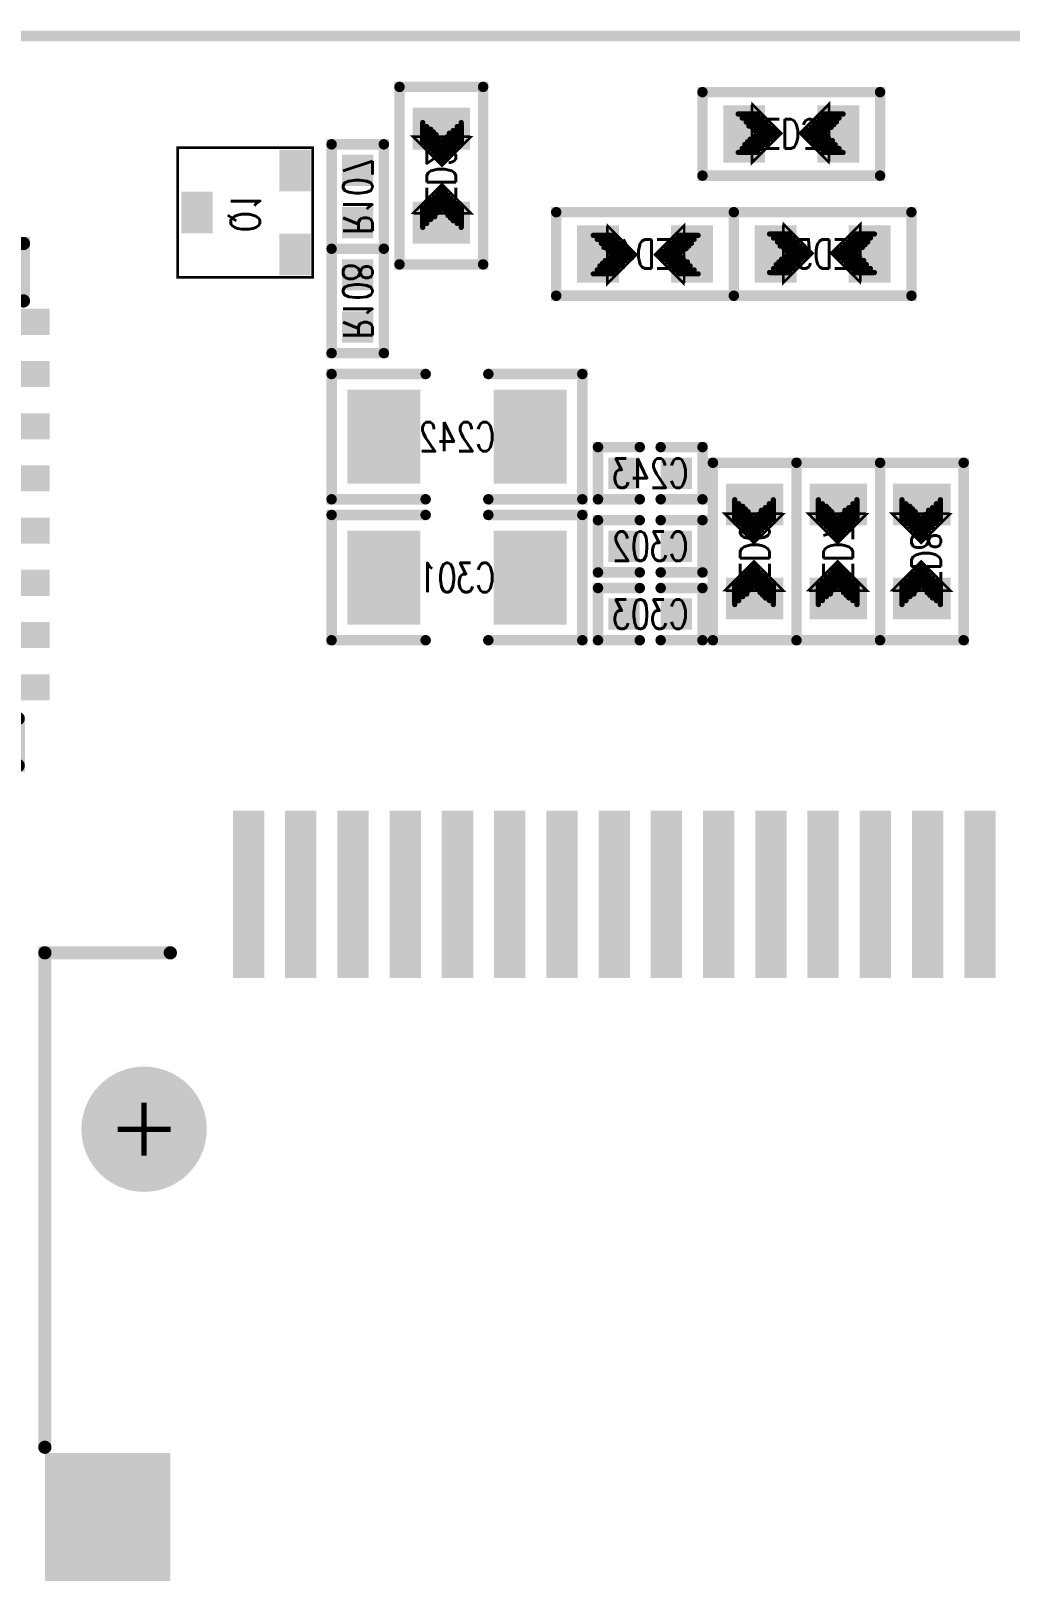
# Model space of a CAD drawing. Extents: x -52.6 to 3.6, y -24.2 to 61.8.
# Drawn here: x -40.23 to -30.85, y 46.78 to 61.54 of the extents above; entities that cross this region are included whole.
import ezdxf
from ezdxf.enums import TextEntityAlignment as Align

# ---------------------------------------------------------------- set-up
doc = ezdxf.new("R2010")
doc.units = 0
doc.linetypes.add('TRMIDX_0', pattern=[2, 1, 1])
doc.linetypes.add('TRMIDX_1', pattern=[2, 1, 1])
for name, color, linetype in [('BOARD_OUTLINE_00', 255, 'CONTINUOUS'), ('DRIL_NPLTE_THRU_01', 3, 'CONTINUOUS'), ('DRIL_NPLTE_THRU_02', 176, 'CONTINUOUS'), ('DRIL_NPLTE_THRU_03', 222, 'CONTINUOUS'), ('DRIL_NPLTE_THRU_04', 34, 'CONTINUOUS'), ('DRIL_NPLTE_THRU_05', 171, 'CONTINUOUS'), ('DRIL_NPLTE_THRU_06', 186, 'CONTINUOUS'), ('DRIL_NPLTE_THRU_07', 6, 'CONTINUOUS'), ('DRIL_NPLTE_THRU_08', 2, 'CONTINUOUS'), ('DRIL_PLTE_THRU_01', 3, 'CONTINUOUS'), ('DRIL_PLTE_THRU_02', 176, 'CONTINUOUS'), ('DRIL_PLTE_THRU_03', 222, 'CONTINUOUS'), ('DRIL_PLTE_THRU_04', 34, 'CONTINUOUS'), ('DRIL_PLTE_THRU_05', 171, 'CONTINUOUS'), ('DRIL_PLTE_THRU_06', 186, 'CONTINUOUS'), ('DRIL_PLTE_THRU_07', 6, 'CONTINUOUS'), ('DRIL_PLTE_THRU_08', 2, 'CONTINUOUS'), ('DRIL_SYMBOL', 255, 'CONTINUOUS'), ('PADS_BOT', 56, 'CONTINUOUS'), ('PADS_INNER', 96, 'CONTINUOUS'), ('PADS_TOP', 96, 'CONTINUOUS'), ('PART_BOT_2DLINE_01', 5, 'CONTINUOUS'), ('PART_BOT_2DLINE_126', 254, 'CONTINUOUS'), ('PART_BOT_COPPER_01', 5, 'CONTINUOUS'), ('PART_NAME_129', 3, 'CONTINUOUS')]:
    doc.layers.add(name, color=color, linetype=linetype)
doc.styles.add('W0$04', font='simplex', dxfattribs={"width": 0.75})

# ---------------------------------------------------------------- blocks, each defined once
blk = doc.blocks.new('BOARD_1')
at = {"layer": 'BOARD_OUTLINE_00', "const_width": 0.1}
blk.add_lwpolyline([(2.96515, 77.63739, 0.41421356), (-0.03411, 74.63813), (-0.03411, -4.3651, 0.41421356), (2.96515, -7.36436), (52.96851, -7.36436, 0.41421356), (55.96777, -4.3651), (55.96777, 74.63813, 0.41421356), (52.96851, 77.63739)], format="xyb", close=True, dxfattribs=at)
blk = doc.blocks.new('SMOOTH_0$1')
at = {"const_width": 0.05}
blk.add_lwpolyline([(-0.025, 0, 1), (0.025, 0, 1)], format="xyb", close=True, dxfattribs=at)
blk = doc.blocks.new('PART_BODY_BOT_164')
at = {"layer": 'PART_BOT_2DLINE_126', "const_width": 0.1}
for points in [[(-0.1, 0.25), (-0.5, 0.25), (-0.5, -0.25), (-0.1, -0.25)], [(0.1, 0.25), (0.5, 0.25), (0.5, -0.25), (0.1, -0.25)]]:
    blk.add_lwpolyline(points, dxfattribs=at)
at = {"layer": 'PART_BOT_2DLINE_126'}
for p in [(-0.5, 0.25), (-0.1, 0.25), (0.1, 0.25), (0.5, 0.25), (-0.5, -0.25), (-0.1, -0.25), (0.1, -0.25), (0.5, -0.25)]:
    blk.add_blockref('SMOOTH_0$1', p, dxfattribs=at)
blk = doc.blocks.new('DRIL_HOLE_0')
blk.add_lwpolyline([(0, 0, 1), (0, 0, 1)], format="xyb", close=True)
blk = doc.blocks.new('PAD_0')
blk.add_lwpolyline([(0, 0, 1), (0, 0, 1)], format="xyb", close=True)
blk = doc.blocks.new('PAD_1')
at = {"const_width": 0.3}
blk.add_lwpolyline([(-0.15, 0), (0.15, 0)], dxfattribs=at)
blk = doc.blocks.new('STK_BOT_408')
at = {"layer": 'DRIL_NPLTE_THRU_01'}
blk.add_blockref('DRIL_HOLE_0', (0, 0), dxfattribs=at)
at = {"layer": 'DRIL_NPLTE_THRU_02'}
blk.add_blockref('DRIL_HOLE_0', (0, 0), dxfattribs=at)
at = {"layer": 'DRIL_NPLTE_THRU_03'}
blk.add_blockref('DRIL_HOLE_0', (0, 0), dxfattribs=at)
at = {"layer": 'DRIL_NPLTE_THRU_04'}
blk.add_blockref('DRIL_HOLE_0', (0, 0), dxfattribs=at)
at = {"layer": 'DRIL_NPLTE_THRU_05'}
blk.add_blockref('DRIL_HOLE_0', (0, 0), dxfattribs=at)
at = {"layer": 'DRIL_NPLTE_THRU_06'}
blk.add_blockref('DRIL_HOLE_0', (0, 0), dxfattribs=at)
at = {"layer": 'DRIL_NPLTE_THRU_07'}
blk.add_blockref('DRIL_HOLE_0', (0, 0), dxfattribs=at)
at = {"layer": 'DRIL_NPLTE_THRU_08'}
blk.add_blockref('DRIL_HOLE_0', (0, 0), dxfattribs=at)
at = {"layer": 'PADS_BOT'}
blk.add_blockref('PAD_1', (0, 0), dxfattribs=at)
at = {"layer": 'PADS_INNER'}
blk.add_blockref('PAD_0', (0, 0), dxfattribs=at)
at = {"layer": 'PADS_TOP'}
blk.add_blockref('PAD_0', (0, 0), dxfattribs=at)
blk = doc.blocks.new('SYM_BOT_9')
for name, p in [('PART_BODY_BOT_164', (0, 0)), ('STK_BOT_408', (-0.25, 0)), ('STK_BOT_408', (0.25, 0))]:
    blk.add_blockref(name, p)
blk = doc.blocks.new('PART_BOT_10')
blk.add_blockref('SYM_BOT_9', (0, 0))
at = {"layer": 'PART_NAME_129', "style": 'W0$04', "width": 0.75}
blk.add_text('C243', height=0.28, rotation=180, dxfattribs=at).set_placement((0, 0), align=Align.MIDDLE_CENTER)
blk = doc.blocks.new('PART_BODY_BOT_163')
at = {"layer": 'PART_BOT_2DLINE_126', "const_width": 0.1}
for points in [[(-0.3, 0.6), (-1.2, 0.6), (-1.2, -0.6), (-0.3, -0.6)], [(0.3, -0.6), (1.2, -0.6), (1.2, 0.6), (0.3, 0.6)]]:
    blk.add_lwpolyline(points, dxfattribs=at)
at = {"layer": 'PART_BOT_2DLINE_126'}
for p in [(-1.2, 0.6), (-0.3, 0.6), (0.3, 0.6), (1.2, 0.6), (-1.2, -0.6), (-0.3, -0.6), (0.3, -0.6), (1.2, -0.6)]:
    blk.add_blockref('SMOOTH_0$1', p, dxfattribs=at)
blk = doc.blocks.new('PAD_3')
at = {"const_width": 0.7}
blk.add_lwpolyline([(-0.45, 0), (0.45, 0)], dxfattribs=at)
blk = doc.blocks.new('STK_BOT_406')
at = {"layer": 'DRIL_PLTE_THRU_01'}
blk.add_blockref('DRIL_HOLE_0', (0, 0), dxfattribs=at)
at = {"layer": 'DRIL_PLTE_THRU_02'}
blk.add_blockref('DRIL_HOLE_0', (0, 0), dxfattribs=at)
at = {"layer": 'DRIL_PLTE_THRU_03'}
blk.add_blockref('DRIL_HOLE_0', (0, 0), dxfattribs=at)
at = {"layer": 'DRIL_PLTE_THRU_04'}
blk.add_blockref('DRIL_HOLE_0', (0, 0), dxfattribs=at)
at = {"layer": 'DRIL_PLTE_THRU_05'}
blk.add_blockref('DRIL_HOLE_0', (0, 0), dxfattribs=at)
at = {"layer": 'DRIL_PLTE_THRU_06'}
blk.add_blockref('DRIL_HOLE_0', (0, 0), dxfattribs=at)
at = {"layer": 'DRIL_PLTE_THRU_07'}
blk.add_blockref('DRIL_HOLE_0', (0, 0), dxfattribs=at)
at = {"layer": 'DRIL_PLTE_THRU_08'}
blk.add_blockref('DRIL_HOLE_0', (0, 0), dxfattribs=at)
at = {"layer": 'PADS_BOT', "rotation": 90}
blk.add_blockref('PAD_3', (0, 0), dxfattribs=at)
at = {"layer": 'PADS_INNER'}
blk.add_blockref('PAD_0', (0, 0), dxfattribs=at)
at = {"layer": 'PADS_TOP'}
blk.add_blockref('PAD_0', (0, 0), dxfattribs=at)
blk = doc.blocks.new('SYM_BOT_12')
for name, p in [('STK_BOT_406', (-0.7, 0)), ('STK_BOT_406', (0.7, 0)), ('PART_BODY_BOT_163', (0, 0))]:
    blk.add_blockref(name, p)
blk = doc.blocks.new('PART_BOT_15')
blk.add_blockref('SYM_BOT_12', (0, 0))
at = {"layer": 'PART_NAME_129', "style": 'W0$04', "width": 0.75}
blk.add_text('C242', height=0.28, dxfattribs=at).set_placement((0, 0), align=Align.MIDDLE_CENTER)
blk = doc.blocks.new('PART_BOT_24')
blk.add_blockref('SYM_BOT_9', (0, 0))
at = {"layer": 'PART_NAME_129', "style": 'W0$04', "width": 0.75}
blk.add_text('C303', height=0.28, rotation=180, dxfattribs=at).set_placement((0, 0), align=Align.MIDDLE_CENTER)
blk = doc.blocks.new('PART_BOT_28')
blk.add_blockref('SYM_BOT_9', (0, 0))
at = {"layer": 'PART_NAME_129', "style": 'W0$04', "width": 0.75}
blk.add_text('C302', height=0.28, rotation=180, dxfattribs=at).set_placement((0, 0), align=Align.MIDDLE_CENTER)
blk = doc.blocks.new('SMOOTH_0$0254')
at = {"const_width": 0.0127}
blk.add_lwpolyline([(-0.00635, 0, 1), (0.00635, 0, 1)], format="xyb", close=True, dxfattribs=at)
blk = doc.blocks.new('PART_BODY_BOT_180')
at = {"layer": 'PART_BOT_2DLINE_126', "const_width": 0.0254}
blk.add_lwpolyline([(-0.2175, 1.123), (1.0225, 1.123), (1.0225, -0.17), (-0.2175, -0.17)], close=True, dxfattribs=at)
at = {"layer": 'PART_BOT_2DLINE_126'}
for p in [(-0.2175, 1.123), (1.0225, 1.123), (-0.2175, -0.17), (1.0225, -0.17)]:
    blk.add_blockref('SMOOTH_0$0254', p, dxfattribs=at)
blk = doc.blocks.new('PAD_22')
at = {"const_width": 0.3}
blk.add_lwpolyline([(-0.2, 0), (0.2, 0)], dxfattribs=at)
blk = doc.blocks.new('STK_BOT_459')
at = {"layer": 'DRIL_PLTE_THRU_01'}
blk.add_blockref('DRIL_HOLE_0', (0, 0), dxfattribs=at)
at = {"layer": 'DRIL_PLTE_THRU_02'}
blk.add_blockref('DRIL_HOLE_0', (0, 0), dxfattribs=at)
at = {"layer": 'DRIL_PLTE_THRU_03'}
blk.add_blockref('DRIL_HOLE_0', (0, 0), dxfattribs=at)
at = {"layer": 'DRIL_PLTE_THRU_04'}
blk.add_blockref('DRIL_HOLE_0', (0, 0), dxfattribs=at)
at = {"layer": 'DRIL_PLTE_THRU_05'}
blk.add_blockref('DRIL_HOLE_0', (0, 0), dxfattribs=at)
at = {"layer": 'DRIL_PLTE_THRU_06'}
blk.add_blockref('DRIL_HOLE_0', (0, 0), dxfattribs=at)
at = {"layer": 'DRIL_PLTE_THRU_07'}
blk.add_blockref('DRIL_HOLE_0', (0, 0), dxfattribs=at)
at = {"layer": 'DRIL_PLTE_THRU_08'}
blk.add_blockref('DRIL_HOLE_0', (0, 0), dxfattribs=at)
at = {"layer": 'PADS_BOT'}
blk.add_blockref('PAD_22', (0, 0), dxfattribs=at)
at = {"layer": 'PADS_INNER'}
blk.add_blockref('PAD_0', (0, 0), dxfattribs=at)
at = {"layer": 'PADS_TOP'}
blk.add_blockref('PAD_0', (0, 0), dxfattribs=at)
blk = doc.blocks.new('SYM_BOT_19')
for name, p in [('PART_BODY_BOT_180', (0, 0)), ('STK_BOT_459', (0.4025, 0.94)), ('STK_BOT_459', (0, 0)), ('STK_BOT_459', (0.805, 0))]:
    blk.add_blockref(name, p)
blk = doc.blocks.new('PART_BOT_179')
blk.add_blockref('SYM_BOT_19', (0, 0))
at = {"layer": 'PART_NAME_129', "style": 'W0$04', "width": 0.75}
blk.add_text('Q1', height=0.28, rotation=180, dxfattribs=at).set_placement((0.402, 0.476), align=Align.MIDDLE_CENTER)
blk = doc.blocks.new('PART_BOT_287')
blk.add_blockref('SYM_BOT_12', (0, 0))
at = {"layer": 'PART_NAME_129', "style": 'W0$04', "width": 0.75}
blk.add_text('C301', height=0.28, dxfattribs=at).set_placement((0, 0), align=Align.MIDDLE_CENTER)
blk = doc.blocks.new('SMOOTH_0$0508')
at = {"const_width": 0.0254}
blk.add_lwpolyline([(-0.0127, 0, 1), (0.0127, 0, 1)], format="xyb", close=True, dxfattribs=at)
blk = doc.blocks.new('PART_BODY_BOT_29')
at = {"layer": 'PART_BOT_2DLINE_126', "const_width": 0.1}
blk.add_lwpolyline([(0.85, -0.4), (0.85, 0.4), (-0.85, 0.4), (-0.85, -0.4)], close=True, dxfattribs=at)
at = {"layer": 'PART_BOT_COPPER_01', "linetype": 'TRMIDX_0', "const_width": 0.0254}
for points in [[(-0.3556, -0.2667), (-0.08255, 0.00635), (-0.36195, 0.28575), (-0.36195, -0.254), (-0.3556, -0.254)], [(-0.3048, -0.1651), (-0.1397, 0), (-0.31115, 0.17145), (-0.31115, -0.1524), (-0.3048, -0.1524)]]:
    blk.add_lwpolyline(points, close=True, dxfattribs=at)
at = {"layer": 'PART_BOT_COPPER_01', "linetype": 'TRMIDX_1', "const_width": 0.0254}
for points in [[(0.3683, 0.2794), (0.09525, 0.00635), (0.37465, -0.27305), (0.37465, 0.2667), (0.3683, 0.2667)], [(0.3175, 0.1778), (0.1524, 0.0127), (0.32385, -0.15875), (0.32385, 0.1651), (0.3175, 0.1651)]]:
    blk.add_lwpolyline(points, close=True, dxfattribs=at)
at = {"layer": 'PART_BOT_COPPER_01', "linetype": 'TRMIDX_0', "const_width": 0.0508}
for points in [[(-0.3048, 0.1905), (-0.4953, 0.1905)], [(-0.2667, 0.1524), (-0.4572, 0.1524)], [(-0.2413, 0.1143), (-0.4318, 0.1143)], [(-0.2159, 0.0889), (-0.4064, 0.0889)], [(-0.1905, 0.0635), (-0.381, 0.0635)], [(-0.1524, 0.0381), (-0.3429, 0.0381)], [(-0.1397, -0.0127), (-0.3302, -0.0127)], [(-0.127, 0.0127), (-0.3175, 0.0127)], [(-0.2667, -0.1397), (-0.4572, -0.1397)], [(-0.2286, -0.1016), (-0.4191, -0.1016)], [(-0.2032, -0.0635), (-0.3937, -0.0635)], [(-0.1651, -0.0381), (-0.3556, -0.0381)], [(-0.3048, -0.1778), (-0.4953, -0.1778)]]:
    blk.add_lwpolyline(points, dxfattribs=at)
at = {"layer": 'PART_BOT_COPPER_01', "linetype": 'TRMIDX_1', "const_width": 0.0508}
for points in [[(0.2794, 0.1524), (0.4699, 0.1524)], [(0.3175, 0.1905), (0.508, 0.1905)], [(0.1397, 0), (0.3302, 0)], [(0.1524, 0.0254), (0.3429, 0.0254)], [(0.1651, -0.0254), (0.3556, -0.0254)], [(0.1778, 0.0508), (0.3683, 0.0508)], [(0.2159, 0.0762), (0.4064, 0.0762)], [(0.2413, 0.1143), (0.4318, 0.1143)], [(0.2032, -0.0508), (0.3937, -0.0508)], [(0.2286, -0.0762), (0.4191, -0.0762)], [(0.254, -0.1016), (0.4445, -0.1016)], [(0.2794, -0.1397), (0.4699, -0.1397)], [(0.3175, -0.1778), (0.508, -0.1778)]]:
    blk.add_lwpolyline(points, dxfattribs=at)
at = {"layer": 'PART_BOT_2DLINE_126'}
for p in [(-0.85, 0.4), (0.85, 0.4), (-0.85, -0.4), (0.85, -0.4)]:
    blk.add_blockref('SMOOTH_0$1', p, dxfattribs=at)
at = {"layer": 'PART_BOT_COPPER_01'}
for name, p in [('SMOOTH_0$0254', (-0.36195, 0.28575)), ('SMOOTH_0$0508', (-0.4953, 0.1905)), ('SMOOTH_0$0508', (-0.4572, 0.1524)), ('SMOOTH_0$0508', (-0.3048, 0.1905)), ('SMOOTH_0$0254', (-0.31115, 0.17145)), ('SMOOTH_0$0508', (-0.2667, 0.1524)), ('SMOOTH_0$0508', (0.2794, 0.1524)), ('SMOOTH_0$0508', (0.3175, 0.1905)), ('SMOOTH_0$0254', (0.3175, 0.1778)), ('SMOOTH_0$0254', (0.3175, 0.1651)), ('SMOOTH_0$0254', (0.32385, 0.1651)), ('SMOOTH_0$0254', (0.3683, 0.2794)), ('SMOOTH_0$0254', (0.3683, 0.2667)), ('SMOOTH_0$0254', (0.37465, 0.2667)), ('SMOOTH_0$0508', (0.4699, 0.1524)), ('SMOOTH_0$0508', (0.508, 0.1905)), ('SMOOTH_0$0508', (-0.4318, 0.1143)), ('SMOOTH_0$0508', (-0.4064, 0.0889)), ('SMOOTH_0$0508', (-0.381, 0.0635)), ('SMOOTH_0$0508', (-0.3429, 0.0381)), ('SMOOTH_0$0508', (-0.3302, -0.0127)), ('SMOOTH_0$0508', (-0.3175, 0.0127)), ('SMOOTH_0$0508', (-0.2413, 0.1143)), ('SMOOTH_0$0508', (-0.2159, 0.0889)), ('SMOOTH_0$0508', (-0.1905, 0.0635)), ('SMOOTH_0$0508', (-0.1524, 0.0381)), ('SMOOTH_0$0508', (-0.1397, -0.0127)), ('SMOOTH_0$0508', (-0.127, 0.0127)), ('SMOOTH_0$0254', (-0.1397, 0)), ('SMOOTH_0$0254', (-0.08255, 0.00635)), ('SMOOTH_0$0254', (0.09525, 0.00635)), ('SMOOTH_0$0508', (0.1397, 0)), ('SMOOTH_0$0508', (0.1524, 0.0254)), ('SMOOTH_0$0254', (0.1524, 0.0127)), ('SMOOTH_0$0508', (0.1651, -0.0254)), ('SMOOTH_0$0508', (0.1778, 0.0508)), ('SMOOTH_0$0508', (0.2159, 0.0762)), ('SMOOTH_0$0508', (0.2413, 0.1143)), ('SMOOTH_0$0508', (0.3302, 0)), ('SMOOTH_0$0508', (0.3429, 0.0254)), ('SMOOTH_0$0508', (0.3556, -0.0254)), ('SMOOTH_0$0508', (0.3683, 0.0508)), ('SMOOTH_0$0508', (0.4064, 0.0762)), ('SMOOTH_0$0508', (0.4318, 0.1143)), ('SMOOTH_0$0508', (-0.4572, -0.1397)), ('SMOOTH_0$0508', (-0.4191, -0.1016)), ('SMOOTH_0$0508', (-0.3937, -0.0635)), ('SMOOTH_0$0508', (-0.3556, -0.0381)), ('SMOOTH_0$0254', (-0.31115, -0.1524)), ('SMOOTH_0$0254', (-0.3048, -0.1524)), ('SMOOTH_0$0508', (-0.2667, -0.1397)), ('SMOOTH_0$0508', (-0.2286, -0.1016)), ('SMOOTH_0$0508', (-0.2032, -0.0635)), ('SMOOTH_0$0508', (-0.1651, -0.0381)), ('SMOOTH_0$0508', (0.2032, -0.0508)), ('SMOOTH_0$0508', (0.2286, -0.0762)), ('SMOOTH_0$0508', (0.254, -0.1016)), ('SMOOTH_0$0508', (0.2794, -0.1397)), ('SMOOTH_0$0254', (0.32385, -0.15875)), ('SMOOTH_0$0508', (0.3937, -0.0508)), ('SMOOTH_0$0508', (0.4191, -0.0762)), ('SMOOTH_0$0508', (0.4445, -0.1016)), ('SMOOTH_0$0508', (0.4699, -0.1397)), ('SMOOTH_0$0508', (-0.4953, -0.1778)), ('SMOOTH_0$0254', (-0.36195, -0.254)), ('SMOOTH_0$0254', (-0.3556, -0.254)), ('SMOOTH_0$0254', (-0.3556, -0.2667)), ('SMOOTH_0$0508', (-0.3048, -0.1778)), ('SMOOTH_0$0254', (-0.3048, -0.1651)), ('SMOOTH_0$0508', (0.3175, -0.1778)), ('SMOOTH_0$0254', (0.37465, -0.27305)), ('SMOOTH_0$0508', (0.508, -0.1778))]:
    blk.add_blockref(name, p, dxfattribs=at)
blk = doc.blocks.new('PAD_23')
at = {"const_width": 0.4}
blk.add_lwpolyline([(-0.275, 0), (0.275, 0)], dxfattribs=at)
blk = doc.blocks.new('STK_BOT_121')
at = {"layer": 'DRIL_PLTE_THRU_01'}
blk.add_blockref('DRIL_HOLE_0', (0, 0), dxfattribs=at)
at = {"layer": 'DRIL_PLTE_THRU_02'}
blk.add_blockref('DRIL_HOLE_0', (0, 0), dxfattribs=at)
at = {"layer": 'DRIL_PLTE_THRU_03'}
blk.add_blockref('DRIL_HOLE_0', (0, 0), dxfattribs=at)
at = {"layer": 'DRIL_PLTE_THRU_04'}
blk.add_blockref('DRIL_HOLE_0', (0, 0), dxfattribs=at)
at = {"layer": 'DRIL_PLTE_THRU_05'}
blk.add_blockref('DRIL_HOLE_0', (0, 0), dxfattribs=at)
at = {"layer": 'DRIL_PLTE_THRU_06'}
blk.add_blockref('DRIL_HOLE_0', (0, 0), dxfattribs=at)
at = {"layer": 'DRIL_PLTE_THRU_07'}
blk.add_blockref('DRIL_HOLE_0', (0, 0), dxfattribs=at)
at = {"layer": 'DRIL_PLTE_THRU_08'}
blk.add_blockref('DRIL_HOLE_0', (0, 0), dxfattribs=at)
at = {"layer": 'PADS_BOT', "rotation": 90}
blk.add_blockref('PAD_23', (0, 0), dxfattribs=at)
at = {"layer": 'PADS_INNER'}
blk.add_blockref('PAD_0', (0, 0), dxfattribs=at)
at = {"layer": 'PADS_TOP'}
blk.add_blockref('PAD_0', (0, 0), dxfattribs=at)
blk = doc.blocks.new('SYM_BOT_22')
for name, p in [('PART_BODY_BOT_29', (0, 0)), ('STK_BOT_121', (-0.45, 0)), ('STK_BOT_121', (0.45, 0))]:
    blk.add_blockref(name, p)
blk = doc.blocks.new('PART_BOT_404')
blk.add_blockref('SYM_BOT_22', (0, 0))
at = {"layer": 'PART_NAME_129', "style": 'W0$04', "width": 0.75}
blk.add_text('ED2', height=0.28, dxfattribs=at).set_placement((0, 0), align=Align.MIDDLE_CENTER)
blk = doc.blocks.new('PART_BOT_406')
blk.add_blockref('SYM_BOT_22', (0, 0))
at = {"layer": 'PART_NAME_129', "style": 'W0$04', "width": 0.75}
blk.add_text('ED3', height=0.28, rotation=180, dxfattribs=at).set_placement((0, 0), align=Align.MIDDLE_CENTER)
blk = doc.blocks.new('PART_BOT_407')
blk.add_blockref('SYM_BOT_22', (0, 0))
at = {"layer": 'PART_NAME_129', "style": 'W0$04', "width": 0.75}
blk.add_text('ED5', height=0.28, dxfattribs=at).set_placement((0, 0), align=Align.MIDDLE_CENTER)
blk = doc.blocks.new('PART_BOT_408')
blk.add_blockref('SYM_BOT_22', (0, 0))
at = {"layer": 'PART_NAME_129', "style": 'W0$04', "width": 0.75}
blk.add_text('ED4', height=0.28, rotation=180, dxfattribs=at).set_placement((0, 0), align=Align.MIDDLE_CENTER)
blk = doc.blocks.new('PART_BOT_409')
blk.add_blockref('SYM_BOT_22', (0, 0))
at = {"layer": 'PART_NAME_129', "style": 'W0$04', "width": 0.75}
blk.add_text('ED6', height=0.28, rotation=180, dxfattribs=at).set_placement((0, 0), align=Align.MIDDLE_CENTER)
blk = doc.blocks.new('PART_BOT_410')
blk.add_blockref('SYM_BOT_22', (0, 0))
at = {"layer": 'PART_NAME_129', "style": 'W0$04', "width": 0.75}
blk.add_text('ED7', height=0.28, rotation=180, dxfattribs=at).set_placement((0, 0), align=Align.MIDDLE_CENTER)
blk = doc.blocks.new('PART_BODY_BOT_166')
at = {"layer": 'PART_BOT_2DLINE_126', "const_width": 0.1}
blk.add_lwpolyline([(-0.5, 0.25), (0.5, 0.25), (0.5, -0.25), (-0.5, -0.25)], close=True, dxfattribs=at)
at = {"layer": 'PART_BOT_2DLINE_126'}
for p in [(-0.5, 0.25), (0.5, 0.25), (-0.5, -0.25), (0.5, -0.25)]:
    blk.add_blockref('SMOOTH_0$1', p, dxfattribs=at)
blk = doc.blocks.new('SYM_BOT_5')
for name, p in [('PART_BODY_BOT_166', (0, 0)), ('STK_BOT_408', (-0.25, 0)), ('STK_BOT_408', (0.25, 0))]:
    blk.add_blockref(name, p)
blk = doc.blocks.new('PART_BOT_549')
blk.add_blockref('SYM_BOT_5', (0, 0))
at = {"layer": 'PART_NAME_129', "style": 'W0$04', "width": 0.75}
blk.add_text('R107', height=0.28, rotation=180, dxfattribs=at).set_placement((0, 0), align=Align.MIDDLE_CENTER)
blk = doc.blocks.new('PART_BOT_550')
blk.add_blockref('SYM_BOT_5', (0, 0))
at = {"layer": 'PART_NAME_129', "style": 'W0$04', "width": 0.75}
blk.add_text('R108', height=0.28, dxfattribs=at).set_placement((0, 0), align=Align.MIDDLE_CENTER)
blk = doc.blocks.new('SMOOTH_0$127')
at = {"const_width": 0.0635}
blk.add_lwpolyline([(-0.03175, 0, 1), (0.03175, 0, 1)], format="xyb", close=True, dxfattribs=at)
blk = doc.blocks.new('PART_BODY_BOT_189')
at = {"layer": 'PART_BOT_2DLINE_126', "const_width": 0.127}
blk.add_lwpolyline([(-10.95, 1.571), (-10.95, -3.165), (-9.749, -3.165)], dxfattribs=at)
at = {"layer": 'PART_BOT_2DLINE_126'}
for p in [(-10.95, 1.571), (-10.95, -3.165), (-9.749, -3.165)]:
    blk.add_blockref('SMOOTH_0$127', p, dxfattribs=at)
blk = doc.blocks.new('DRIL_SYMBOL_1$1999973333')
at = {"layer": 'DRIL_SYMBOL', "const_width": 0.0508}
for points in [[(0, -0.254), (0, 0.254)], [(-0.254, 0), (0.254, 0)]]:
    blk.add_lwpolyline(points, dxfattribs=at)
blk = doc.blocks.new('DRIL_HOLE_1$1999973333')
at = {"const_width": 0.6}
blk.add_lwpolyline([(-0.3, 0, 1), (0.3, 0, 1)], format="xyb", close=True, dxfattribs=at)
blk.add_blockref('DRIL_SYMBOL_1$1999973333', (0, 0))
blk = doc.blocks.new('PAD_44')
at = {"const_width": 0.6}
blk.add_lwpolyline([(0, -0.3, 1), (0, 0.3, 1)], format="xyb", close=True, dxfattribs=at)
blk = doc.blocks.new('STK_BOT_411')
at = {"layer": 'DRIL_NPLTE_THRU_01'}
blk.add_blockref('DRIL_HOLE_1$1999973333', (0, 0), dxfattribs=at)
at = {"layer": 'DRIL_NPLTE_THRU_02'}
blk.add_blockref('DRIL_HOLE_1$1999973333', (0, 0), dxfattribs=at)
at = {"layer": 'DRIL_NPLTE_THRU_03'}
blk.add_blockref('DRIL_HOLE_1$1999973333', (0, 0), dxfattribs=at)
at = {"layer": 'DRIL_NPLTE_THRU_04'}
blk.add_blockref('DRIL_HOLE_1$1999973333', (0, 0), dxfattribs=at)
at = {"layer": 'DRIL_NPLTE_THRU_05'}
blk.add_blockref('DRIL_HOLE_1$1999973333', (0, 0), dxfattribs=at)
at = {"layer": 'DRIL_NPLTE_THRU_06'}
blk.add_blockref('DRIL_HOLE_1$1999973333', (0, 0), dxfattribs=at)
at = {"layer": 'DRIL_NPLTE_THRU_07'}
blk.add_blockref('DRIL_HOLE_1$1999973333', (0, 0), dxfattribs=at)
at = {"layer": 'DRIL_NPLTE_THRU_08'}
blk.add_blockref('DRIL_HOLE_1$1999973333', (0, 0), dxfattribs=at)
at = {"layer": 'PADS_BOT'}
blk.add_blockref('PAD_44', (0, 0), dxfattribs=at)
at = {"layer": 'PADS_INNER'}
blk.add_blockref('PAD_44', (0, 0), dxfattribs=at)
at = {"layer": 'PADS_TOP'}
blk.add_blockref('PAD_44', (0, 0), dxfattribs=at)
blk = doc.blocks.new('PAD_46')
at = {"const_width": 1.2}
blk.add_lwpolyline([(-1.4, 0), (1.4, 0)], dxfattribs=at)
blk = doc.blocks.new('STK_BOT_413')
at = {"layer": 'DRIL_PLTE_THRU_01'}
blk.add_blockref('DRIL_HOLE_0', (0, 0), dxfattribs=at)
at = {"layer": 'DRIL_PLTE_THRU_02'}
blk.add_blockref('DRIL_HOLE_0', (0, 0), dxfattribs=at)
at = {"layer": 'DRIL_PLTE_THRU_03'}
blk.add_blockref('DRIL_HOLE_0', (0, 0), dxfattribs=at)
at = {"layer": 'DRIL_PLTE_THRU_04'}
blk.add_blockref('DRIL_HOLE_0', (0, 0), dxfattribs=at)
at = {"layer": 'DRIL_PLTE_THRU_05'}
blk.add_blockref('DRIL_HOLE_0', (0, 0), dxfattribs=at)
at = {"layer": 'DRIL_PLTE_THRU_06'}
blk.add_blockref('DRIL_HOLE_0', (0, 0), dxfattribs=at)
at = {"layer": 'DRIL_PLTE_THRU_07'}
blk.add_blockref('DRIL_HOLE_0', (0, 0), dxfattribs=at)
at = {"layer": 'DRIL_PLTE_THRU_08'}
blk.add_blockref('DRIL_HOLE_0', (0, 0), dxfattribs=at)
at = {"layer": 'PADS_BOT', "rotation": 90}
blk.add_blockref('PAD_46', (0, 0), dxfattribs=at)
at = {"layer": 'PADS_INNER'}
blk.add_blockref('PAD_0', (0, 0), dxfattribs=at)
at = {"layer": 'PADS_TOP'}
blk.add_blockref('PAD_0', (0, 0), dxfattribs=at)
blk = doc.blocks.new('PAD_47')
at = {"const_width": 0.3}
blk.add_lwpolyline([(-0.8, 0), (0.8, 0)], dxfattribs=at)
blk = doc.blocks.new('STK_BOT_410')
at = {"layer": 'DRIL_PLTE_THRU_01'}
blk.add_blockref('DRIL_HOLE_0', (0, 0), dxfattribs=at)
at = {"layer": 'DRIL_PLTE_THRU_02'}
blk.add_blockref('DRIL_HOLE_0', (0, 0), dxfattribs=at)
at = {"layer": 'DRIL_PLTE_THRU_03'}
blk.add_blockref('DRIL_HOLE_0', (0, 0), dxfattribs=at)
at = {"layer": 'DRIL_PLTE_THRU_04'}
blk.add_blockref('DRIL_HOLE_0', (0, 0), dxfattribs=at)
at = {"layer": 'DRIL_PLTE_THRU_05'}
blk.add_blockref('DRIL_HOLE_0', (0, 0), dxfattribs=at)
at = {"layer": 'DRIL_PLTE_THRU_06'}
blk.add_blockref('DRIL_HOLE_0', (0, 0), dxfattribs=at)
at = {"layer": 'DRIL_PLTE_THRU_07'}
blk.add_blockref('DRIL_HOLE_0', (0, 0), dxfattribs=at)
at = {"layer": 'DRIL_PLTE_THRU_08'}
blk.add_blockref('DRIL_HOLE_0', (0, 0), dxfattribs=at)
at = {"layer": 'PADS_BOT', "rotation": 90}
blk.add_blockref('PAD_47', (0, 0), dxfattribs=at)
at = {"layer": 'PADS_INNER'}
blk.add_blockref('PAD_0', (0, 0), dxfattribs=at)
at = {"layer": 'PADS_TOP'}
blk.add_blockref('PAD_0', (0, 0), dxfattribs=at)
blk = doc.blocks.new('SYM_BOT_64')
for name, p in [('STK_BOT_413', (-10.35, 3.025)), ('PART_BODY_BOT_189', (0, 0)), ('STK_BOT_411', (-10, -1.475)), ('STK_BOT_410', (-9, -3.725)), ('STK_BOT_410', (-8.5, -3.725)), ('STK_BOT_410', (-8, -3.725)), ('STK_BOT_410', (-7.5, -3.725)), ('STK_BOT_410', (-7, -3.725)), ('STK_BOT_410', (-6.5, -3.725)), ('STK_BOT_410', (-6, -3.725)), ('STK_BOT_410', (-5.5, -3.725)), ('STK_BOT_410', (-5, -3.725)), ('STK_BOT_410', (-4.5, -3.725)), ('STK_BOT_410', (-4, -3.725)), ('STK_BOT_410', (-3.5, -3.725)), ('STK_BOT_410', (-3, -3.725)), ('STK_BOT_410', (-2.5, -3.725)), ('STK_BOT_410', (-2, -3.725))]:
    blk.add_blockref(name, p)
blk = doc.blocks.new('PART_BOT_652')
blk.add_blockref('SYM_BOT_64', (0, 0))
blk = doc.blocks.new('PART_BOT_688')
blk.add_blockref('SYM_BOT_22', (0, 0))
at = {"layer": 'PART_NAME_129', "style": 'W0$04', "width": 0.75}
blk.add_text('ED8', height=0.28, rotation=180, dxfattribs=at).set_placement((0.35, 0.1))
blk = doc.blocks.new('PART_BODY_BOT_194')
at = {"layer": 'PART_BOT_2DLINE_01', "const_width": 0.127}
for points in [[(-2, 2.5), (-2.55, 2.5), (-2.55, 1.95)], [(2, 2.5), (2.6, 2.5), (2.6, 2.05)], [(2.65, -1.95), (2.65, -2.5), (1.95, -2.5)]]:
    blk.add_lwpolyline(points, dxfattribs=at)
blk.add_lwpolyline([(-3.011, -2.5, 1), (-2.089, -2.5, 1)], format="xyb", close=True, dxfattribs=at)
at = {"layer": 'PART_BOT_2DLINE_01'}
for p in [(-2.55, 2.5), (-2, 2.5), (2, 2.5), (2.6, 2.5), (2.6, 2.05), (-2.55, 1.95), (2.65, -1.95), (1.95, -2.5), (2.65, -2.5)]:
    blk.add_blockref('SMOOTH_0$127', p, dxfattribs=at)
blk = doc.blocks.new('PAD_49')
at = {"const_width": 0.25}
blk.add_lwpolyline([(-0.4, 0), (0.4, 0)], dxfattribs=at)
blk = doc.blocks.new('STK_BOT_496')
at = {"layer": 'DRIL_PLTE_THRU_01'}
blk.add_blockref('DRIL_HOLE_0', (0, 0), dxfattribs=at)
at = {"layer": 'DRIL_PLTE_THRU_02'}
blk.add_blockref('DRIL_HOLE_0', (0, 0), dxfattribs=at)
at = {"layer": 'DRIL_PLTE_THRU_03'}
blk.add_blockref('DRIL_HOLE_0', (0, 0), dxfattribs=at)
at = {"layer": 'DRIL_PLTE_THRU_04'}
blk.add_blockref('DRIL_HOLE_0', (0, 0), dxfattribs=at)
at = {"layer": 'DRIL_PLTE_THRU_05'}
blk.add_blockref('DRIL_HOLE_0', (0, 0), dxfattribs=at)
at = {"layer": 'DRIL_PLTE_THRU_06'}
blk.add_blockref('DRIL_HOLE_0', (0, 0), dxfattribs=at)
at = {"layer": 'DRIL_PLTE_THRU_07'}
blk.add_blockref('DRIL_HOLE_0', (0, 0), dxfattribs=at)
at = {"layer": 'DRIL_PLTE_THRU_08'}
blk.add_blockref('DRIL_HOLE_0', (0, 0), dxfattribs=at)
at = {"layer": 'PADS_BOT', "rotation": 90}
blk.add_blockref('PAD_49', (0, 0), dxfattribs=at)
at = {"layer": 'PADS_INNER'}
blk.add_blockref('PAD_0', (0, 0), dxfattribs=at)
at = {"layer": 'PADS_TOP'}
blk.add_blockref('PAD_0', (0, 0), dxfattribs=at)
blk = doc.blocks.new('STK_BOT_497')
at = {"layer": 'DRIL_PLTE_THRU_01'}
blk.add_blockref('DRIL_HOLE_0', (0, 0), dxfattribs=at)
at = {"layer": 'DRIL_PLTE_THRU_02'}
blk.add_blockref('DRIL_HOLE_0', (0, 0), dxfattribs=at)
at = {"layer": 'DRIL_PLTE_THRU_03'}
blk.add_blockref('DRIL_HOLE_0', (0, 0), dxfattribs=at)
at = {"layer": 'DRIL_PLTE_THRU_04'}
blk.add_blockref('DRIL_HOLE_0', (0, 0), dxfattribs=at)
at = {"layer": 'DRIL_PLTE_THRU_05'}
blk.add_blockref('DRIL_HOLE_0', (0, 0), dxfattribs=at)
at = {"layer": 'DRIL_PLTE_THRU_06'}
blk.add_blockref('DRIL_HOLE_0', (0, 0), dxfattribs=at)
at = {"layer": 'DRIL_PLTE_THRU_07'}
blk.add_blockref('DRIL_HOLE_0', (0, 0), dxfattribs=at)
at = {"layer": 'DRIL_PLTE_THRU_08'}
blk.add_blockref('DRIL_HOLE_0', (0, 0), dxfattribs=at)
at = {"layer": 'PADS_BOT'}
blk.add_blockref('PAD_49', (0, 0), dxfattribs=at)
at = {"layer": 'PADS_INNER'}
blk.add_blockref('PAD_0', (0, 0), dxfattribs=at)
at = {"layer": 'PADS_TOP'}
blk.add_blockref('PAD_0', (0, 0), dxfattribs=at)
blk = doc.blocks.new('PAD_50')
at = {"const_width": 3.3}
blk.add_lwpolyline([(-1.65, 0), (1.65, 0)], dxfattribs=at)
blk = doc.blocks.new('STK_BOT_498')
at = {"layer": 'DRIL_PLTE_THRU_01'}
blk.add_blockref('DRIL_HOLE_0', (0, 0), dxfattribs=at)
at = {"layer": 'DRIL_PLTE_THRU_02'}
blk.add_blockref('DRIL_HOLE_0', (0, 0), dxfattribs=at)
at = {"layer": 'DRIL_PLTE_THRU_03'}
blk.add_blockref('DRIL_HOLE_0', (0, 0), dxfattribs=at)
at = {"layer": 'DRIL_PLTE_THRU_04'}
blk.add_blockref('DRIL_HOLE_0', (0, 0), dxfattribs=at)
at = {"layer": 'DRIL_PLTE_THRU_05'}
blk.add_blockref('DRIL_HOLE_0', (0, 0), dxfattribs=at)
at = {"layer": 'DRIL_PLTE_THRU_06'}
blk.add_blockref('DRIL_HOLE_0', (0, 0), dxfattribs=at)
at = {"layer": 'DRIL_PLTE_THRU_07'}
blk.add_blockref('DRIL_HOLE_0', (0, 0), dxfattribs=at)
at = {"layer": 'DRIL_PLTE_THRU_08'}
blk.add_blockref('DRIL_HOLE_0', (0, 0), dxfattribs=at)
at = {"layer": 'PADS_BOT'}
blk.add_blockref('PAD_50', (0, 0), dxfattribs=at)
at = {"layer": 'PADS_INNER'}
blk.add_blockref('PAD_0', (0, 0), dxfattribs=at)
at = {"layer": 'PADS_TOP'}
blk.add_blockref('PAD_0', (0, 0), dxfattribs=at)
blk = doc.blocks.new('SYM_BOT_68')
for name, p in [('STK_BOT_496', (-1.75, 2.5)), ('STK_BOT_496', (-1.25, 2.5)), ('STK_BOT_496', (-0.75, 2.5)), ('STK_BOT_496', (-0.25, 2.5)), ('STK_BOT_496', (0.25, 2.5)), ('STK_BOT_496', (0.75, 2.5)), ('STK_BOT_496', (1.25, 2.5)), ('STK_BOT_496', (1.75, 2.5)), ('PART_BODY_BOT_194', (0, 0)), ('STK_BOT_497', (-2.5, 1.75)), ('STK_BOT_497', (2.5, 1.75)), ('STK_BOT_498', (0, 0)), ('STK_BOT_497', (-2.5, 1.25)), ('STK_BOT_497', (2.5, 1.25)), ('STK_BOT_497', (-2.5, 0.75)), ('STK_BOT_497', (2.5, 0.75)), ('STK_BOT_497', (-2.5, 0.25)), ('STK_BOT_497', (2.5, 0.25)), ('STK_BOT_497', (-2.5, -0.25)), ('STK_BOT_497', (2.5, -0.25)), ('STK_BOT_497', (-2.5, -0.75)), ('STK_BOT_497', (2.5, -0.75)), ('STK_BOT_497', (-2.5, -1.25)), ('STK_BOT_497', (2.5, -1.25)), ('STK_BOT_497', (-2.5, -1.75)), ('STK_BOT_497', (2.5, -1.75)), ('STK_BOT_496', (-1.75, -2.5)), ('STK_BOT_496', (-1.25, -2.5)), ('STK_BOT_496', (-0.75, -2.5)), ('STK_BOT_496', (-0.25, -2.5)), ('STK_BOT_496', (0.25, -2.5)), ('STK_BOT_496', (0.75, -2.5)), ('STK_BOT_496', (1.25, -2.5)), ('STK_BOT_496', (1.75, -2.5))]:
    blk.add_blockref(name, p)
blk = doc.blocks.new('PART_BOT_689')
blk.add_blockref('SYM_BOT_68', (0, 0))
at = {"layer": 'PART_NAME_129', "style": 'W0$04', "width": 0.75}
blk.add_text('U27', height=0.28, rotation=180, dxfattribs=at).set_placement((0.3, -0.05))

msp = doc.modelspace()

# ---------------------------------------------------------------- block references
msp.add_blockref('BOARD_1', (-52.45, -16.15))
at = {"xscale": -1}
for name, p, rotation in [('PART_BOT_404', (-36.3, 60.15), -90), ('PART_BOT_179', (-37.7, 60.2), -270), ('PART_BOT_549', (-37.1, 59.95), -270), ('PART_BOT_689', (-42.95, 57), -180), ('PART_BOT_408', (-34.35, 59.4), -180), ('PART_BOT_550', (-37.1, 58.95), -90), ('PART_BOT_10', (-34.3, 57.3), -180), ('PART_BOT_409', (-33.3, 56.55), -270), ('PART_BOT_410', (-32.5, 56.55), -270), ('PART_BOT_688', (-31.7, 56.55), -270), ('PART_BOT_28', (-34.3, 56.6), -180), ('PART_BOT_24', (-34.3, 55.95), -180), ('PART_BOT_652', (-29.145, 49.541), -180)]:
    msp.add_blockref(name, p, dxfattribs=dict(at, rotation=rotation))
for name, p in [('PART_BOT_406', (-32.95, 60.55)), ('PART_BOT_407', (-32.65, 59.4)), ('PART_BOT_15', (-36.15, 57.65)), ('PART_BOT_287', (-36.15, 56.3))]:
    msp.add_blockref(name, p, dxfattribs=at)

doc.saveas('drawing.dxf')
